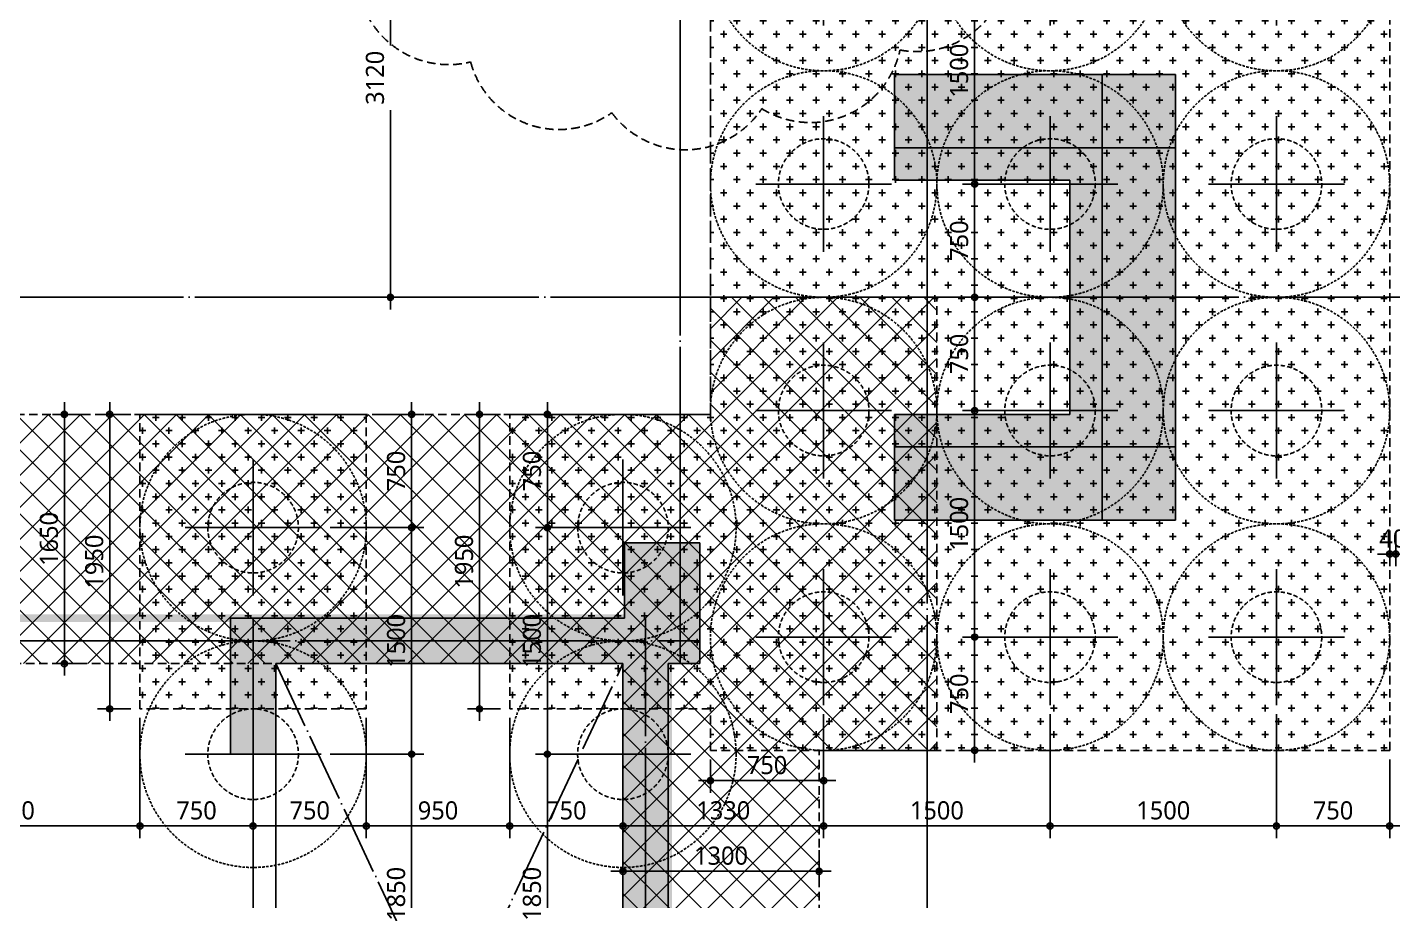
# Model space of a CAD drawing. Header units: millimetres. Extents: x 317501 to 814054, y -400799 to -14117.
# Drawn here: x 786128 to 795174, y -40872 to -35089 of the extents above; entities that cross this region are included whole.
import ezdxf
from ezdxf.xclip import XClip

# ---------------------------------------------------------------- set-up
doc = ezdxf.new("R2010")
doc.units = ezdxf.units.MM
doc.header["$LTSCALE"] = 38
doc.header["$XCLIPFRAME"] = 0
for name, pattern in [('CEN', [62, 60, -1, 0, -1]), ('HID', [2.5, 2, -0.5]), ('XS-기초$0$CEN', [62, 60, -1, 0, -1]), ('XS-기초$0$DDOT', [14, 12, -1, 0, -1]), ('XS-기초$0$HID', [2.3, 1.5, -0.8])]:
    doc.linetypes.add(name, pattern=pattern)
doc.layers.get('Defpoints').update_dxf_attribs({"color": 145})
for name, color, linetype in [('CEN', 1, 'CEN'), ('CROSS', 15, 'Continuous'), ('DIM', 7, 'Continuous'), ('XS-기초$0$252', 252, 'Continuous'), ('XS-기초$0$CEN', 1, 'XS-기초$0$CEN'), ('XS-기초$0$EL7', 7, 'Continuous'), ('XS-기초$0$OPEN', 9, 'XS-기초$0$DDOT'), ('XS-기초$0$PILE', 3, 'XS-기초$0$HID'), ('XS-기초$0$WALL', 11, 'Continuous'), ('XS-기초$0$기초꺽임', 4, 'XS-기초$0$HID'), ('XS-기초$0$기초꺽임-HAT', 5, 'Continuous'), ('XS-기초$0$보강구간', 6, 'XS-기초$0$HID'), ('철근변경선', 1, 'HID')]:
    doc.layers.add(name, color=color, linetype=linetype)
doc.layers.add('XS-기초$0$0106', color=30, linetype='XS-기초$0$HID', plot=False)
doc.layers.add('XS-기초$0$DEFPOINT', color=144, linetype='Continuous', plot=False)
doc.styles.add('맑은고딕', font='malgun.ttf')
doc.dimstyles.new('DIM_40', dxfattribs={"dimscale": 40, "dimtxt": 3, "dimasz": 1, "dimexe": 2, "dimexo": 1.5, "dimgap": 1, "dimtad": 1, "dimdec": 0, "dimzin": 0, "dimdsep": 46, "dimtxsty": '맑은고딕', "dimblk1": 'DIMDOT', "dimblk2": 'DIMDOT', "dimsah": 1, "dimcen": 0.09, "dimdle": 2, "dimclrd": 7, "dimclre": 7, "dimclrt": 6, "dimadec": 0, "dimazin": 0, "dimtfac": 1, "dimtdec": 0, "dimtix": 1, "dimtmove": 2, "dimatfit": 3, "dimldrblk": 'DIMDOT', "dimfxl": 0, "dimtolj": 1, "dimtzin": 0, "dimarcsym": 0})
pattern_1 = [(90, (441441.62, 9993.23), (-87.5, 87.5), [43.75, -131.25]), (180, (441463.5, 10015.105), (-87.5, -87.5), [43.75, -131.25])]

# ---------------------------------------------------------------- blocks, each defined once
blk = doc.blocks.new('XS-기초$0$PILE-600')
at = {"layer": 'XS-기초$0$DEFPOINT', "color": 173, "linetype": 'XS-기초$0$HID', "ltscale": 0.3}
blk.add_circle((0, 0), 750, dxfattribs=at)
at = {"layer": 'XS-기초$0$PILE', "linetype": 'Continuous'}
for p, q in [((0, -450), (0, 450)), ((-450, 0), (450, 0))]:
    blk.add_line(p, q, dxfattribs=at)
at = {"layer": 'XS-기초$0$PILE', "ltscale": 0.5}
blk.add_circle((0, 0), 300, dxfattribs=at)
blk = doc.blocks.new('XS-기초$0$A$C762E058C')
at = {"layer": 'XS-기초$0$252'}
h = blk.add_hatch(color=256, dxfattribs=at)
h.dxf.hatch_style = 1
h.paths.add_polyline_path([(68150, -15900), (68150, -15100), (67650, -15100), (67650, -15900)])
h.paths.add_polyline_path([(60300, -15900), (60300, -15100), (59800, -15100), (59800, -15900)])
h.paths.add_polyline_path([(57590, -15900), (57340, -15900), (57340, -13415), (58140, -13415), (58140, -14615), (57590, -14615)])
h.paths.add_polyline_path([(58140, -12170), (58140, -10970), (57590, -10970), (57590, -8335), (58140, -8335), (58140, -6475), (57340, -6475), (57340, -12170)])
h.paths.add_polyline_path([(64580, -14615), (63780, -14615), (63780, -13415), (64580, -13415)])
h.paths.add_polyline_path([(68050, -13615), (67800, -13615), (67800, -12080), (68050, -12080)])
h.paths.add_polyline_path([(64580, -12170), (63780, -12170), (63780, -10970), (64580, -10970)])
h.paths.add_polyline_path([(70980, -12170), (70480, -12170), (70480, -10970), (71280, -10970), (71280, -15900), (70980, -15900), (70980, -14615), (70480, -14615), (70480, -13415), (70980, -13415)])
h.paths.add_polyline_path([(60310, -13615), (60560, -13615), (60560, -12080), (60310, -12080)])
h.paths.add_polyline_path([(50800, -12170), (50800, -10970), (50000, -10970), (50000, -12170)])
h.paths.add_polyline_path([(50800, -14615), (50800, -13415), (50000, -13415), (50000, -14615)])
h.paths.add_polyline_path([(46830, -13615), (47080, -13615), (47080, -12080), (46830, -12080)])
h.paths.add_polyline_path([(52175, -6475), (52175, -8335), (49225, -8335), (49225, -6475), (49925, -6475), (49925, -7635), (50700, -7635), (51475, -7635), (51475, -6475)])
h.paths.add_polyline_path([(63405, -6475), (63405, -7635), (64180, -7635), (64955, -7635), (64955, -6475), (65655, -6475), (65655, -8335), (62705, -8335), (62705, -6475)])
h.paths.add_polyline_path([(54570, -13615), (54320, -13615), (54320, -12080), (54570, -12080)])
h.paths.add_polyline_path([(62555, -4685), (62055, -4685), (62055, -2075), (61155, -2075), (61155, -2375), (61755, -2375), (61755, -4675), (56855, -4675), (56855, -2375), (57455, -2375), (57455, -2075), (56555, -2075), (56555, -4675), (54205, -4675), (54205, -4975), (61755, -4975), (61755, -5185), (62555, -5185)])
h.paths.add_polyline_path([(59965, -2075), (59965, -2375), (58645, -2375), (58645, -2075)], flags=17)
h.paths.add_polyline_path([(67650, -5185), (68450, -5185), (68450, -4685), (67650, -4685)])
h.paths.add_polyline_path([(80600, -5275), (80600, -4475), (80100, -4475), (80100, -5275)])
h.paths.add_polyline_path([(48285, -215), (48285, -340), (48285, -465), (51055, -465), (51055, -1885), (52105, -1885), (52105, -2375), (52405, -2375), (52405, -1585), (51355, -1585), (51355, -340), (51355, 905), (52405, 905), (52405, 1695), (52105, 1695), (52105, 1205), (51055, 1205), (51055, -215)])
h.paths.add_polyline_path([(48285, 7825), (48285, 7700), (48285, 7575), (51055, 7575), (51055, 6155), (52105, 6155), (52105, 5665), (52405, 5665), (52405, 6455), (51355, 6455), (51355, 7700), (51355, 8945), (52405, 8945), (52405, 9735), (52105, 9735), (52105, 9245), (51055, 9245), (51055, 7825)])
h.paths.add_polyline_path([(51405, 14290), (51405, 14540), (50775, 14540), (50775, 14290)])
h.paths.add_polyline_path([(52105, 13685), (52105, 14485), (52405, 14485), (52405, 13685)])
h.paths.add_polyline_path([(44765, 14270), (45065, 14270), (45065, 14670), (44765, 14670)])
h.paths.add_polyline_path([(45765, 14290), (45765, 14540), (47000, 14540), (47000, 14290)])
h.paths.add_polyline_path([(44765, 21250), (45065, 21250), (45065, 20850), (44765, 20850)])
h.paths.add_polyline_path([(45765, 21230), (45765, 20980), (47000, 20980), (47000, 21230)])
h.paths.add_polyline_path([(51405, 21230), (51405, 20980), (50775, 20980), (50775, 21230)])
h.paths.add_polyline_path([(52105, 21835), (52105, 21035), (52405, 21035), (52405, 21835)])
blk = doc.blocks.new('XS-기초')
at = {"layer": 'XS-기초$0$기초꺽임-HAT'}
h = blk.add_hatch(dxfattribs=at)
h.set_pattern_fill('ANSI37', color=256, scale=1200, style=0)
h.set_pattern_definition([(45, (0, 0), (-106.06602, 106.06602), []), (135, (0, 0), (-106.06602, -106.06602), [])])
h.paths.add_polyline_path([(181365, 199725), (181365, 204075), (180065, 204075), (180065, 193625), (175165, 193625), (175165, 195925), (177665, 195925), (177665, 204075), (176365, 204075), (176365, 202225), (175965, 202225), (175965, 200725), (176365, 200725), (176365, 197225), (173515, 197225), (173515, 192325), (179490, 192325), (179490, 191545), (182490, 191545), (182490, 193045), (181715, 193045), (181715, 197825), (181965, 197825), (181965, 199725)])
at = {"layer": 'XS-기초$0$0106'}
blk.add_lwpolyline([(189041.9, 193275, 0.520567), (188857.6, 194252, 0.520567), (188330.1, 195094.7, 0.520567), (187531.8, 195687.4, 0.520567), (186572.5, 195948.5, 0.520567), (185584, 195842.2, 0.520567), (184702.1, 195383.1, 0.520567), (184048.1, 194634.3, 0.520567), (183711.8, 193698.7, 0.520567), (183739.4, 192704.8, 0.520567), (184127.2, 191789.4, 0.520567), (184821.8, 191078.1, 0.520567), (185727.8, 190668.7, 0.520567), (186720.7, 190617.5, 0.520567), (187664.1, 190931.5, 0.520567), (188428.2, 191567.6, 0.520567), (188908, 192438.3, 0.520567)], format="xyb", close=True, dxfattribs=at)
at = {"layer": 'XS-기초$0$CEN'}
for p, q in [((180215, 201625), (180215, 193115)), ((174865, 196075), (180365, 196075)), ((172515, 193475), (180365, 193475)), ((189230, 193245), (180065, 193245)), ((181500, 191825), (181500, 189965)), ((182490, 191825), (182490, 182400)), ((182490, 191825), (182490, 182400)), ((183480, 191825), (183480, 189965)), ((175750, 191610), (182490, 191610)), ((189230, 191610), (182490, 191610)), ((181015, 190450), (182490, 190450)), ((183965, 190450), (182490, 190450))]:
    blk.add_line(p, q, dxfattribs=at)
at = {"layer": 'XS-기초$0$EL7'}
blk.add_line((179465, 195925), (178275, 195925), dxfattribs=at)
at = {"layer": 'XS-기초$0$OPEN'}
for p, q in [((175165, 195925), (180065, 193625)), ((180065, 195925), (175165, 193625))]:
    blk.add_line(p, q, dxfattribs=at)
at = {"layer": 'XS-기초$0$WALL'}
for p, q in [((179465, 196225), (180365, 196225)), ((179465, 196225), (179465, 195925)), ((180365, 196225), (180365, 193615)), ((179465, 195925), (180065, 195925)), ((180065, 195925), (180065, 193625)), ((175165, 193625), (180065, 193625)), ((180865, 193615), (180365, 193615)), ((180865, 193115), (180865, 193615)), ((172515, 193325), (180065, 193325)), ((180065, 193325), (180065, 193115)), ((180065, 193115), (180865, 193115)), ((181015, 191825), (181015, 189965)), ((181015, 191825), (181715, 191825)), ((181715, 191825), (181715, 190665)), ((183965, 191825), (183265, 191825)), ((183265, 191825), (183265, 190665)), ((183965, 191825), (183965, 189965)), ((181715, 190665), (182490, 190665)), ((183265, 190665), (182490, 190665)), ((183965, 189965), (181015, 189965))]:
    blk.add_line(p, q, dxfattribs=at)
at = {"layer": 'XS-기초$0$기초꺽임'}
blk.add_lwpolyline([(181365, 199725), (181365, 204075), (180065, 204075), (180065, 193625), (175165, 193625), (175165, 195925), (177665, 195925), (177665, 204075), (176365, 204075), (176365, 202225), (175965, 202225), (175965, 200725), (176365, 200725), (176365, 197225), (173515, 197225), (173515, 192325), (179490, 192325), (179490, 191545), (182490, 191545), (182490, 193045), (181715, 193045), (181715, 197825), (181965, 197825), (181965, 199725)], close=True, dxfattribs=at)
at = {"layer": 'XS-기초$0$보강구간', "color": 7}
blk.add_lwpolyline([(181715, 195325), (179765, 195325), (179765, 196825), (181715, 196825)], close=True, dxfattribs=at)
blk.add_lwpolyline([(181715, 193045), (185490, 193045), (185490, 188545), (179490, 188545), (179490, 193045), (179765, 193045), (179765, 194375), (181715, 194375), (181715, 193045)], dxfattribs=at)
at = {"layer": 'XS-기초$0$252'}
blk.add_blockref('XS-기초$0$A$C762E058C', (118310, 198300), dxfattribs=at)
at = {"layer": 'XS-기초$0$PILE'}
for p in [(179465, 196075), (180965, 196075), (179465, 193625), (180965, 193625), (180240, 192295), (181740, 192295), (183240, 192295), (184740, 192295), (180240, 190795), (181740, 190795), (183240, 190795), (184740, 190795), (180240, 189295), (181740, 189295), (183240, 189295), (184740, 189295)]:
    blk.add_blockref('XS-기초$0$PILE-600', p, dxfattribs=at)
blk = doc.blocks.new('DIMDOT')
at = {"layer": 'DIM', "linetype": 'Continuous'}
blk.add_line((-2, 0), (2, 0), dxfattribs=at)
for radius in [0.5, 0.25]:
    blk.add_circle((0, 0), radius, dxfattribs=at)
blk = doc.blocks.new('*D627')
at = {"layer": 'Defpoints', "color": 0, "linetype": 'Continuous', "transparency": 16777216}
for p in [(789574.1, -39901.8), (789924.1, -39901.8), (789774.1, -41751.8)]:
    blk.add_point(p, dxfattribs=at)
at = {"layer": 'DIM', "color": 7, "linetype": 'Continuous', "lineweight": -2, "transparency": 16777216}
for p, q in [((789864.1, -39901.8), (789494.1, -39901.8)), ((789574.1, -41711.8), (789574.1, -39941.8)), ((789714.1, -41751.8), (789494.1, -41751.8))]:
    blk.add_line(p, q, dxfattribs=at)
at = {"layer": 'DIM', "color": 7, "linetype": 'Continuous', "lineweight": -2, "transparency": 16777216, "xscale": 40, "yscale": 40, "zscale": 40}
for p, rotation in [((789574.1, -39901.8), 90), ((789574.1, -41751.8), 270)]:
    blk.add_blockref('DIMDOT', p, dxfattribs=dict(at, rotation=rotation))
at = {"layer": 'DIM', "color": 6, "linetype": 'Continuous', "transparency": 16777216, "insert": (789471.8, -40826.8), "char_height": 120, "attachment_point": 5, "rotation": 90, "style": '맑은고딕'}
blk.add_mtext('\\A1;1850', dxfattribs=at)
blk = doc.blocks.new('*D628')
at = {"layer": 'Defpoints', "color": 0, "linetype": 'Continuous', "transparency": 16777216}
for p in [(789924.1, -38401.8), (789574.1, -39901.8), (789924.1, -39901.8)]:
    blk.add_point(p, dxfattribs=at)
at = {"layer": 'DIM', "color": 7, "linetype": 'Continuous', "lineweight": -2, "transparency": 16777216}
for p, q in [((789864.1, -38401.8), (789494.1, -38401.8)), ((789574.1, -38441.8), (789574.1, -39861.8)), ((789864.1, -39901.8), (789494.1, -39901.8))]:
    blk.add_line(p, q, dxfattribs=at)
at = {"layer": 'DIM', "color": 7, "linetype": 'Continuous', "lineweight": -2, "transparency": 16777216, "xscale": 40, "yscale": 40, "zscale": 40}
for p, rotation in [((789574.1, -38401.8), 90), ((789574.1, -39901.8), 270)]:
    blk.add_blockref('DIMDOT', p, dxfattribs=dict(at, rotation=rotation))
at = {"layer": 'DIM', "color": 6, "linetype": 'Continuous', "transparency": 16777216, "insert": (789471.8, -39151.8), "char_height": 120, "attachment_point": 5, "rotation": 90, "style": '맑은고딕'}
blk.add_mtext('\\A1;1500', dxfattribs=at)
blk = doc.blocks.new('*D629')
at = {"layer": 'Defpoints', "color": 0, "linetype": 'Continuous', "transparency": 16777216}
for p in [(789574.1, -37651.8), (789924.1, -37651.8), (789924.1, -38401.8)]:
    blk.add_point(p, dxfattribs=at)
at = {"layer": 'DIM', "color": 7, "linetype": 'Continuous', "lineweight": -2, "transparency": 16777216}
for p, q in [((789864.1, -37651.8), (789494.1, -37651.8)), ((789574.1, -38361.8), (789574.1, -37691.8)), ((789864.1, -38401.8), (789494.1, -38401.8))]:
    blk.add_line(p, q, dxfattribs=at)
at = {"layer": 'DIM', "color": 7, "linetype": 'Continuous', "lineweight": -2, "transparency": 16777216, "xscale": 40, "yscale": 40, "zscale": 40}
for p, rotation in [((789574.1, -37651.8), 90), ((789574.1, -38401.8), 270)]:
    blk.add_blockref('DIMDOT', p, dxfattribs=dict(at, rotation=rotation))
at = {"layer": 'DIM', "color": 6, "linetype": 'Continuous', "transparency": 16777216, "insert": (789472.1, -38026.8), "char_height": 120, "attachment_point": 5, "rotation": 90, "style": '맑은고딕'}
blk.add_mtext('\\A1;750', dxfattribs=at)
blk = doc.blocks.new('*D632')
at = {"layer": 'Defpoints', "color": 0, "linetype": 'Continuous', "transparency": 16777216}
for p in [(788074.1, -39901.8), (788674.1, -39901.8), (788074.1, -41751.8)]:
    blk.add_point(p, dxfattribs=at)
at = {"layer": 'DIM', "color": 7, "linetype": 'Continuous', "lineweight": -2, "transparency": 16777216}
for p, q in [((788134.1, -39901.8), (788754.1, -39901.8)), ((788674.1, -41711.8), (788674.1, -39941.8)), ((788134.1, -41751.8), (788754.1, -41751.8))]:
    blk.add_line(p, q, dxfattribs=at)
at = {"layer": 'DIM', "color": 7, "linetype": 'Continuous', "lineweight": -2, "transparency": 16777216, "xscale": 40, "yscale": 40, "zscale": 40}
for p, rotation in [((788674.1, -39901.8), 90), ((788674.1, -41751.8), 270)]:
    blk.add_blockref('DIMDOT', p, dxfattribs=dict(at, rotation=rotation))
at = {"layer": 'DIM', "color": 6, "linetype": 'Continuous', "transparency": 16777216, "insert": (788571.8, -40826.8), "char_height": 120, "attachment_point": 5, "rotation": 90, "style": '맑은고딕'}
blk.add_mtext('\\A1;1850', dxfattribs=at)
blk = doc.blocks.new('*D633')
at = {"layer": 'Defpoints', "color": 0, "linetype": 'Continuous', "transparency": 16777216}
for p in [(788074.1, -38401.8), (788074.1, -39901.8), (788674.1, -39901.8)]:
    blk.add_point(p, dxfattribs=at)
at = {"layer": 'DIM', "color": 7, "linetype": 'Continuous', "lineweight": -2, "transparency": 16777216}
for p, q in [((788134.1, -38401.8), (788754.1, -38401.8)), ((788674.1, -38441.8), (788674.1, -39861.8)), ((788134.1, -39901.8), (788754.1, -39901.8))]:
    blk.add_line(p, q, dxfattribs=at)
at = {"layer": 'DIM', "color": 7, "linetype": 'Continuous', "lineweight": -2, "transparency": 16777216, "xscale": 40, "yscale": 40, "zscale": 40}
for p, rotation in [((788674.1, -38401.8), 90), ((788674.1, -39901.8), 270)]:
    blk.add_blockref('DIMDOT', p, dxfattribs=dict(at, rotation=rotation))
at = {"layer": 'DIM', "color": 6, "linetype": 'Continuous', "transparency": 16777216, "insert": (788571.8, -39151.8), "char_height": 120, "attachment_point": 5, "rotation": 90, "style": '맑은고딕'}
blk.add_mtext('\\A1;1500', dxfattribs=at)
blk = doc.blocks.new('*D634')
at = {"layer": 'Defpoints', "color": 0, "linetype": 'Continuous', "transparency": 16777216}
for p in [(788374.1, -37651.8), (788674.1, -37651.8), (788074.1, -38401.8)]:
    blk.add_point(p, dxfattribs=at)
at = {"layer": 'DIM', "color": 7, "linetype": 'Continuous', "lineweight": -2, "transparency": 16777216}
for p, q in [((788434.1, -37651.8), (788754.1, -37651.8)), ((788674.1, -38361.8), (788674.1, -37691.8)), ((788134.1, -38401.8), (788754.1, -38401.8))]:
    blk.add_line(p, q, dxfattribs=at)
at = {"layer": 'DIM', "color": 7, "linetype": 'Continuous', "lineweight": -2, "transparency": 16777216, "xscale": 40, "yscale": 40, "zscale": 40}
for p, rotation in [((788674.1, -37651.8), 90), ((788674.1, -38401.8), 270)]:
    blk.add_blockref('DIMDOT', p, dxfattribs=dict(at, rotation=rotation))
at = {"layer": 'DIM', "color": 6, "linetype": 'Continuous', "transparency": 16777216, "insert": (788572.1, -38026.8), "char_height": 120, "attachment_point": 5, "rotation": 90, "style": '맑은고딕'}
blk.add_mtext('\\A1;750', dxfattribs=at)
blk = doc.blocks.new('*D636')
at = {"layer": 'Defpoints', "color": 0, "linetype": 'Continuous', "transparency": 16777216}
for p in [(794404.1, -39576.8), (795154.1, -39876.8), (795154.1, -40376.8)]:
    blk.add_point(p, dxfattribs=at)
at = {"layer": 'DIM', "color": 7, "linetype": 'Continuous', "lineweight": -2, "transparency": 16777216}
for p, q in [((794404.1, -39636.8), (794404.1, -40456.8)), ((795154.1, -39936.8), (795154.1, -40456.8)), ((794444.1, -40376.8), (795114.1, -40376.8))]:
    blk.add_line(p, q, dxfattribs=at)
at = {"layer": 'DIM', "color": 7, "linetype": 'Continuous', "lineweight": -2, "transparency": 16777216, "xscale": 40, "yscale": 40, "zscale": 40, "rotation": 180}
blk.add_blockref('DIMDOT', (794404.1, -40376.8), dxfattribs=at)
at = {"layer": 'DIM', "color": 7, "linetype": 'Continuous', "lineweight": -2, "transparency": 16777216, "xscale": 40, "yscale": 40, "zscale": 40}
blk.add_blockref('DIMDOT', (795154.1, -40376.8), dxfattribs=at)
at = {"layer": 'DIM', "color": 6, "linetype": 'Continuous', "transparency": 16777216, "insert": (794779.1, -40274.8), "char_height": 120, "attachment_point": 5, "style": '맑은고딕'}
blk.add_mtext('\\A1;750', dxfattribs=at)
blk = doc.blocks.new('*D637')
at = {"layer": 'Defpoints', "color": 0, "linetype": 'Continuous', "transparency": 16777216}
for p in [(792904.1, -39576.8), (794404.1, -39576.8), (792904.1, -40376.8)]:
    blk.add_point(p, dxfattribs=at)
at = {"layer": 'DIM', "color": 7, "linetype": 'Continuous', "lineweight": -2, "transparency": 16777216}
for p, q in [((792904.1, -39636.8), (792904.1, -40456.8)), ((794404.1, -39636.8), (794404.1, -40456.8)), ((794364.1, -40376.8), (792944.1, -40376.8))]:
    blk.add_line(p, q, dxfattribs=at)
at = {"layer": 'DIM', "color": 7, "linetype": 'Continuous', "lineweight": -2, "transparency": 16777216, "xscale": 40, "yscale": 40, "zscale": 40, "rotation": 180}
blk.add_blockref('DIMDOT', (792904.1, -40376.8), dxfattribs=at)
at = {"layer": 'DIM', "color": 7, "linetype": 'Continuous', "lineweight": -2, "transparency": 16777216, "xscale": 40, "yscale": 40, "zscale": 40}
blk.add_blockref('DIMDOT', (794404.1, -40376.8), dxfattribs=at)
at = {"layer": 'DIM', "color": 6, "linetype": 'Continuous', "transparency": 16777216, "insert": (793654.1, -40274.4), "char_height": 120, "attachment_point": 5, "style": '맑은고딕'}
blk.add_mtext('\\A1;1500', dxfattribs=at)
blk = doc.blocks.new('*D638')
at = {"layer": 'Defpoints', "color": 0, "linetype": 'Continuous', "transparency": 16777216}
for p in [(791404.1, -39576.8), (792904.1, -39576.8), (792904.1, -40376.8)]:
    blk.add_point(p, dxfattribs=at)
at = {"layer": 'DIM', "color": 7, "linetype": 'Continuous', "lineweight": -2, "transparency": 16777216}
for p, q in [((791404.1, -39636.8), (791404.1, -40456.8)), ((792904.1, -39636.8), (792904.1, -40456.8)), ((791444.1, -40376.8), (792864.1, -40376.8))]:
    blk.add_line(p, q, dxfattribs=at)
at = {"layer": 'DIM', "color": 7, "linetype": 'Continuous', "lineweight": -2, "transparency": 16777216, "xscale": 40, "yscale": 40, "zscale": 40, "rotation": 180}
blk.add_blockref('DIMDOT', (791404.1, -40376.8), dxfattribs=at)
at = {"layer": 'DIM', "color": 7, "linetype": 'Continuous', "lineweight": -2, "transparency": 16777216, "xscale": 40, "yscale": 40, "zscale": 40}
blk.add_blockref('DIMDOT', (792904.1, -40376.8), dxfattribs=at)
at = {"layer": 'DIM', "color": 6, "linetype": 'Continuous', "transparency": 16777216, "insert": (792154.1, -40274.4), "char_height": 120, "attachment_point": 5, "style": '맑은고딕'}
blk.add_mtext('\\A1;1500', dxfattribs=at)
blk = doc.blocks.new('*D639')
at = {"layer": 'Defpoints', "color": 0, "linetype": 'Continuous', "transparency": 16777216}
for p in [(790074.1, -39576.8), (791404.1, -39576.8), (790074.1, -40376.8)]:
    blk.add_point(p, dxfattribs=at)
at = {"layer": 'DIM', "color": 7, "linetype": 'Continuous', "lineweight": -2, "transparency": 16777216}
for p, q in [((790074.1, -39636.8), (790074.1, -40456.8)), ((791404.1, -39636.8), (791404.1, -40456.8)), ((791364.1, -40376.8), (790114.1, -40376.8))]:
    blk.add_line(p, q, dxfattribs=at)
at = {"layer": 'DIM', "color": 7, "linetype": 'Continuous', "lineweight": -2, "transparency": 16777216, "xscale": 40, "yscale": 40, "zscale": 40, "rotation": 180}
blk.add_blockref('DIMDOT', (790074.1, -40376.8), dxfattribs=at)
at = {"layer": 'DIM', "color": 7, "linetype": 'Continuous', "lineweight": -2, "transparency": 16777216, "xscale": 40, "yscale": 40, "zscale": 40}
blk.add_blockref('DIMDOT', (791404.1, -40376.8), dxfattribs=at)
at = {"layer": 'DIM', "color": 6, "linetype": 'Continuous', "transparency": 16777216, "insert": (790739.1, -40274.4), "char_height": 120, "attachment_point": 5, "style": '맑은고딕'}
blk.add_mtext('\\A1;1330', dxfattribs=at)
blk = doc.blocks.new('*D640')
at = {"layer": 'Defpoints', "color": 0, "linetype": 'Continuous', "transparency": 16777216}
for p in [(789324.1, -39601.8), (790074.1, -39576.8), (790074.1, -40376.8)]:
    blk.add_point(p, dxfattribs=at)
at = {"layer": 'DIM', "color": 7, "linetype": 'Continuous', "lineweight": -2, "transparency": 16777216}
for p, q in [((789324.1, -39661.8), (789324.1, -40456.8)), ((790074.1, -39636.8), (790074.1, -40456.8)), ((789364.1, -40376.8), (790034.1, -40376.8))]:
    blk.add_line(p, q, dxfattribs=at)
at = {"layer": 'DIM', "color": 7, "linetype": 'Continuous', "lineweight": -2, "transparency": 16777216, "xscale": 40, "yscale": 40, "zscale": 40, "rotation": 180}
blk.add_blockref('DIMDOT', (789324.1, -40376.8), dxfattribs=at)
at = {"layer": 'DIM', "color": 7, "linetype": 'Continuous', "lineweight": -2, "transparency": 16777216, "xscale": 40, "yscale": 40, "zscale": 40}
blk.add_blockref('DIMDOT', (790074.1, -40376.8), dxfattribs=at)
at = {"layer": 'DIM', "color": 6, "linetype": 'Continuous', "transparency": 16777216, "insert": (789699.1, -40274.8), "char_height": 120, "attachment_point": 5, "style": '맑은고딕'}
blk.add_mtext('\\A1;750', dxfattribs=at)
blk = doc.blocks.new('*D641')
at = {"layer": 'Defpoints', "color": 0, "linetype": 'Continuous', "transparency": 16777216}
for p in [(788374.1, -39601.8), (789324.1, -39601.8), (788374.1, -40376.8)]:
    blk.add_point(p, dxfattribs=at)
at = {"layer": 'DIM', "color": 7, "linetype": 'Continuous', "lineweight": -2, "transparency": 16777216}
for p, q in [((788374.1, -39661.8), (788374.1, -40456.8)), ((789324.1, -39661.8), (789324.1, -40456.8)), ((789284.1, -40376.8), (788414.1, -40376.8))]:
    blk.add_line(p, q, dxfattribs=at)
at = {"layer": 'DIM', "color": 7, "linetype": 'Continuous', "lineweight": -2, "transparency": 16777216, "xscale": 40, "yscale": 40, "zscale": 40, "rotation": 180}
blk.add_blockref('DIMDOT', (788374.1, -40376.8), dxfattribs=at)
at = {"layer": 'DIM', "color": 7, "linetype": 'Continuous', "lineweight": -2, "transparency": 16777216, "xscale": 40, "yscale": 40, "zscale": 40}
blk.add_blockref('DIMDOT', (789324.1, -40376.8), dxfattribs=at)
at = {"layer": 'DIM', "color": 6, "linetype": 'Continuous', "transparency": 16777216, "insert": (788849.1, -40274.8), "char_height": 120, "attachment_point": 5, "style": '맑은고딕'}
blk.add_mtext('\\A1;950', dxfattribs=at)
blk = doc.blocks.new('*D642')
at = {"layer": 'Defpoints', "color": 0, "linetype": 'Continuous', "transparency": 16777216}
for p in [(787624.1, -39601.8), (788374.1, -39601.8), (788374.1, -40376.8)]:
    blk.add_point(p, dxfattribs=at)
at = {"layer": 'DIM', "color": 7, "linetype": 'Continuous', "lineweight": -2, "transparency": 16777216}
for p, q in [((787624.1, -39661.8), (787624.1, -40456.8)), ((788374.1, -39661.8), (788374.1, -40456.8)), ((787664.1, -40376.8), (788334.1, -40376.8))]:
    blk.add_line(p, q, dxfattribs=at)
at = {"layer": 'DIM', "color": 7, "linetype": 'Continuous', "lineweight": -2, "transparency": 16777216, "xscale": 40, "yscale": 40, "zscale": 40, "rotation": 180}
blk.add_blockref('DIMDOT', (787624.1, -40376.8), dxfattribs=at)
at = {"layer": 'DIM', "color": 7, "linetype": 'Continuous', "lineweight": -2, "transparency": 16777216, "xscale": 40, "yscale": 40, "zscale": 40}
blk.add_blockref('DIMDOT', (788374.1, -40376.8), dxfattribs=at)
at = {"layer": 'DIM', "color": 6, "linetype": 'Continuous', "transparency": 16777216, "insert": (787999.1, -40274.8), "char_height": 120, "attachment_point": 5, "style": '맑은고딕'}
blk.add_mtext('\\A1;750', dxfattribs=at)
blk = doc.blocks.new('*D643')
at = {"layer": 'Defpoints', "color": 0, "linetype": 'Continuous', "transparency": 16777216}
for p in [(786874.1, -39601.8), (787624.1, -39601.8), (786874.1, -40376.8)]:
    blk.add_point(p, dxfattribs=at)
at = {"layer": 'DIM', "color": 7, "linetype": 'Continuous', "lineweight": -2, "transparency": 16777216}
for p, q in [((786874.1, -39661.8), (786874.1, -40456.8)), ((787624.1, -39661.8), (787624.1, -40456.8)), ((787584.1, -40376.8), (786914.1, -40376.8))]:
    blk.add_line(p, q, dxfattribs=at)
at = {"layer": 'DIM', "color": 7, "linetype": 'Continuous', "lineweight": -2, "transparency": 16777216, "xscale": 40, "yscale": 40, "zscale": 40, "rotation": 180}
blk.add_blockref('DIMDOT', (786874.1, -40376.8), dxfattribs=at)
at = {"layer": 'DIM', "color": 7, "linetype": 'Continuous', "lineweight": -2, "transparency": 16777216, "xscale": 40, "yscale": 40, "zscale": 40}
blk.add_blockref('DIMDOT', (787624.1, -40376.8), dxfattribs=at)
at = {"layer": 'DIM', "color": 6, "linetype": 'Continuous', "transparency": 16777216, "insert": (787249.1, -40274.8), "char_height": 120, "attachment_point": 5, "style": '맑은고딕'}
blk.add_mtext('\\A1;750', dxfattribs=at)
blk = doc.blocks.new('*D644')
at = {"layer": 'Defpoints', "color": 0, "linetype": 'Continuous', "transparency": 16777216}
for p in [(785124.1, -39601.8), (786874.1, -39601.8), (786874.1, -40376.8)]:
    blk.add_point(p, dxfattribs=at)
at = {"layer": 'DIM', "color": 7, "linetype": 'Continuous', "lineweight": -2, "transparency": 16777216}
for p, q in [((785124.1, -39661.8), (785124.1, -40456.8)), ((786874.1, -39661.8), (786874.1, -40456.8)), ((785164.1, -40376.8), (786834.1, -40376.8))]:
    blk.add_line(p, q, dxfattribs=at)
at = {"layer": 'DIM', "color": 7, "linetype": 'Continuous', "lineweight": -2, "transparency": 16777216, "xscale": 40, "yscale": 40, "zscale": 40, "rotation": 180}
blk.add_blockref('DIMDOT', (785124.1, -40376.8), dxfattribs=at)
at = {"layer": 'DIM', "color": 7, "linetype": 'Continuous', "lineweight": -2, "transparency": 16777216, "xscale": 40, "yscale": 40, "zscale": 40}
blk.add_blockref('DIMDOT', (786874.1, -40376.8), dxfattribs=at)
at = {"layer": 'DIM', "color": 6, "linetype": 'Continuous', "transparency": 16777216, "insert": (785999.1, -40274.4), "char_height": 120, "attachment_point": 5, "style": '맑은고딕'}
blk.add_mtext('\\A1;1750', dxfattribs=at)
blk = doc.blocks.new('*D645')
at = {"layer": 'Defpoints', "color": 0, "linetype": 'Continuous', "transparency": 16777216}
for p in [(791404.1, -39576.8), (790654.1, -39876.8), (790654.1, -40076.8)]:
    blk.add_point(p, dxfattribs=at)
at = {"layer": 'DIM', "color": 7, "linetype": 'Continuous', "lineweight": -2, "transparency": 16777216}
for p, q in [((791404.1, -39636.8), (791404.1, -40156.8)), ((790654.1, -39936.8), (790654.1, -40156.8)), ((791364.1, -40076.8), (790694.1, -40076.8))]:
    blk.add_line(p, q, dxfattribs=at)
at = {"layer": 'DIM', "color": 7, "linetype": 'Continuous', "lineweight": -2, "transparency": 16777216, "xscale": 40, "yscale": 40, "zscale": 40, "rotation": 180}
blk.add_blockref('DIMDOT', (790654.1, -40076.8), dxfattribs=at)
at = {"layer": 'DIM', "color": 7, "linetype": 'Continuous', "lineweight": -2, "transparency": 16777216, "xscale": 40, "yscale": 40, "zscale": 40}
blk.add_blockref('DIMDOT', (791404.1, -40076.8), dxfattribs=at)
at = {"layer": 'DIM', "color": 6, "linetype": 'Continuous', "transparency": 16777216, "insert": (791029.1, -39974.8), "char_height": 120, "attachment_point": 5, "style": '맑은고딕'}
blk.add_mtext('\\A1;750', dxfattribs=at)
blk = doc.blocks.new('*D646')
at = {"layer": 'Defpoints', "color": 0, "linetype": 'Continuous', "transparency": 16777216}
for p in [(789124.1, -37651.8), (789324.1, -37651.8), (789324.1, -39601.8)]:
    blk.add_point(p, dxfattribs=at)
at = {"layer": 'DIM', "color": 7, "linetype": 'Continuous', "lineweight": -2, "transparency": 16777216}
for p, q in [((789264.1, -37651.8), (789044.1, -37651.8)), ((789124.1, -39561.8), (789124.1, -37691.8)), ((789264.1, -39601.8), (789044.1, -39601.8))]:
    blk.add_line(p, q, dxfattribs=at)
at = {"layer": 'DIM', "color": 7, "linetype": 'Continuous', "lineweight": -2, "transparency": 16777216, "xscale": 40, "yscale": 40, "zscale": 40}
for p, rotation in [((789124.1, -37651.8), 90), ((789124.1, -39601.8), 270)]:
    blk.add_blockref('DIMDOT', p, dxfattribs=dict(at, rotation=rotation))
at = {"layer": 'DIM', "color": 6, "linetype": 'Continuous', "transparency": 16777216, "insert": (789021.8, -38626.8), "char_height": 120, "attachment_point": 5, "rotation": 90, "style": '맑은고딕'}
blk.add_mtext('\\A1;1950', dxfattribs=at)
blk = doc.blocks.new('*D647')
at = {"layer": 'Defpoints', "color": 0, "linetype": 'Continuous', "transparency": 16777216}
for p in [(786674.1, -37651.8), (786874.1, -37651.8), (786874.1, -39601.8)]:
    blk.add_point(p, dxfattribs=at)
at = {"layer": 'DIM', "color": 7, "linetype": 'Continuous', "lineweight": -2, "transparency": 16777216}
for p, q in [((786814.1, -37651.8), (786594.1, -37651.8)), ((786674.1, -39561.8), (786674.1, -37691.8)), ((786814.1, -39601.8), (786594.1, -39601.8))]:
    blk.add_line(p, q, dxfattribs=at)
at = {"layer": 'DIM', "color": 7, "linetype": 'Continuous', "lineweight": -2, "transparency": 16777216, "xscale": 40, "yscale": 40, "zscale": 40}
for p, rotation in [((786674.1, -37651.8), 90), ((786674.1, -39601.8), 270)]:
    blk.add_blockref('DIMDOT', p, dxfattribs=dict(at, rotation=rotation))
at = {"layer": 'DIM', "color": 6, "linetype": 'Continuous', "transparency": 16777216, "insert": (786571.8, -38626.8), "char_height": 120, "attachment_point": 5, "rotation": 90, "style": '맑은고딕'}
blk.add_mtext('\\A1;1950', dxfattribs=at)
blk = doc.blocks.new('*D648')
at = {"layer": 'Defpoints', "color": 0, "linetype": 'Continuous', "transparency": 16777216}
for p in [(786374.1, -37651.8), (786574.1, -37651.8), (786574.1, -39301.8)]:
    blk.add_point(p, dxfattribs=at)
at = {"layer": 'DIM', "color": 7, "linetype": 'Continuous', "lineweight": -2, "transparency": 16777216}
for p, q in [((786514.1, -37651.8), (786294.1, -37651.8)), ((786374.1, -39261.8), (786374.1, -37691.8)), ((786514.1, -39301.8), (786294.1, -39301.8))]:
    blk.add_line(p, q, dxfattribs=at)
at = {"layer": 'DIM', "color": 7, "linetype": 'Continuous', "lineweight": -2, "transparency": 16777216, "xscale": 40, "yscale": 40, "zscale": 40}
for p, rotation in [((786374.1, -37651.8), 90), ((786374.1, -39301.8), 270)]:
    blk.add_blockref('DIMDOT', p, dxfattribs=dict(at, rotation=rotation))
at = {"layer": 'DIM', "color": 6, "linetype": 'Continuous', "transparency": 16777216, "insert": (786271.8, -38476.8), "char_height": 120, "attachment_point": 5, "rotation": 90, "style": '맑은고딕'}
blk.add_mtext('\\A1;1650', dxfattribs=at)
blk = doc.blocks.new('*D651')
at = {"layer": 'Defpoints', "color": 0, "linetype": 'Continuous', "transparency": 16777216}
for p in [(790074.1, -40476.8), (791374.1, -40476.8), (790074.1, -40676.8)]:
    blk.add_point(p, dxfattribs=at)
at = {"layer": 'DIM', "color": 7, "linetype": 'Continuous', "lineweight": -2, "transparency": 16777216}
for p, q in [((790074.1, -40536.8), (790074.1, -40756.8)), ((791374.1, -40536.8), (791374.1, -40756.8)), ((791334.1, -40676.8), (790114.1, -40676.8))]:
    blk.add_line(p, q, dxfattribs=at)
at = {"layer": 'DIM', "color": 7, "linetype": 'Continuous', "lineweight": -2, "transparency": 16777216, "xscale": 40, "yscale": 40, "zscale": 40, "rotation": 180}
blk.add_blockref('DIMDOT', (790074.1, -40676.8), dxfattribs=at)
at = {"layer": 'DIM', "color": 7, "linetype": 'Continuous', "lineweight": -2, "transparency": 16777216, "xscale": 40, "yscale": 40, "zscale": 40}
blk.add_blockref('DIMDOT', (791374.1, -40676.8), dxfattribs=at)
at = {"layer": 'DIM', "color": 6, "linetype": 'Continuous', "transparency": 16777216, "insert": (790724.1, -40574.4), "char_height": 120, "attachment_point": 5, "style": '맑은고딕'}
blk.add_mtext('\\A1;1300', dxfattribs=at)
blk = doc.blocks.new('*D740')
at = {"layer": 'Defpoints', "color": 0, "linetype": 'Continuous', "transparency": 16777216}
for p in [(795944.1, -38076.8), (795194.1, -38376.8), (795944.1, -38576.8)]:
    blk.add_point(p, dxfattribs=at)
at = {"layer": 'DIM', "color": 7, "linetype": 'Continuous', "lineweight": -2, "transparency": 16777216}
for p, q in [((795944.1, -38136.8), (795944.1, -38656.8)), ((795194.1, -38436.8), (795194.1, -38656.8)), ((795234.1, -38576.8), (795904.1, -38576.8))]:
    blk.add_line(p, q, dxfattribs=at)
at = {"layer": 'DIM', "color": 7, "linetype": 'Continuous', "lineweight": -2, "transparency": 16777216, "xscale": 40, "yscale": 40, "zscale": 40, "rotation": 180}
blk.add_blockref('DIMDOT', (795194.1, -38576.8), dxfattribs=at)
at = {"layer": 'DIM', "color": 7, "linetype": 'Continuous', "lineweight": -2, "transparency": 16777216, "xscale": 40, "yscale": 40, "zscale": 40}
blk.add_blockref('DIMDOT', (795944.1, -38576.8), dxfattribs=at)
at = {"layer": 'DIM', "color": 6, "linetype": 'Continuous', "transparency": 16777216, "insert": (795569.1, -38474.8), "char_height": 120, "attachment_point": 5, "style": '맑은고딕'}
blk.add_mtext('\\A1;750', dxfattribs=at)
blk = doc.blocks.new('*D746')
at = {"layer": 'Defpoints', "color": 0, "linetype": 'Continuous', "transparency": 16777216}
for p in [(795154.1, -38376.8), (795194.1, -38376.8), (795154.1, -38576.8)]:
    blk.add_point(p, dxfattribs=at)
at = {"layer": 'DIM', "color": 7, "linetype": 'Continuous', "lineweight": -2, "transparency": 16777216}
for p, q in [((795154.1, -38436.8), (795154.1, -38656.8)), ((795194.1, -38436.8), (795194.1, -38656.8)), ((795114.1, -38576.8), (795074.1, -38576.8)), ((795194.1, -38576.8), (795154.1, -38576.8)), ((795234.1, -38576.8), (795274.1, -38576.8))]:
    blk.add_line(p, q, dxfattribs=at)
at = {"layer": 'DIM', "color": 7, "linetype": 'Continuous', "lineweight": -2, "transparency": 16777216, "xscale": 40, "yscale": 40, "zscale": 40}
blk.add_blockref('DIMDOT', (795154.1, -38576.8), dxfattribs=at)
at = {"layer": 'DIM', "color": 7, "linetype": 'Continuous', "lineweight": -2, "transparency": 16777216, "xscale": 40, "yscale": 40, "zscale": 40, "rotation": 180}
blk.add_blockref('DIMDOT', (795194.1, -38576.8), dxfattribs=at)
at = {"layer": 'DIM', "color": 6, "linetype": 'Continuous', "transparency": 16777216, "insert": (795174.1, -38474.8), "char_height": 120, "attachment_point": 5, "style": '맑은고딕'}
blk.add_mtext('\\A1;40', dxfattribs=at)
blk = doc.blocks.new('*D753')
at = {"layer": 'Defpoints', "color": 0, "linetype": 'Continuous', "transparency": 16777216}
for p in [(792604.1, -37626.8), (792404.1, -39126.8), (792604.1, -39126.8)]:
    blk.add_point(p, dxfattribs=at)
at = {"layer": 'DIM', "color": 7, "linetype": 'Continuous', "lineweight": -2, "transparency": 16777216}
for p, q in [((792544.1, -37626.8), (792324.1, -37626.8)), ((792404.1, -37666.8), (792404.1, -39086.8)), ((792544.1, -39126.8), (792324.1, -39126.8))]:
    blk.add_line(p, q, dxfattribs=at)
at = {"layer": 'DIM', "color": 7, "linetype": 'Continuous', "lineweight": -2, "transparency": 16777216, "xscale": 40, "yscale": 40, "zscale": 40}
for p, rotation in [((792404.1, -37626.8), 90), ((792404.1, -39126.8), 270)]:
    blk.add_blockref('DIMDOT', p, dxfattribs=dict(at, rotation=rotation))
at = {"layer": 'DIM', "color": 6, "linetype": 'Continuous', "transparency": 16777216, "insert": (792301.8, -38376.8), "char_height": 120, "attachment_point": 5, "rotation": 90, "style": '맑은고딕'}
blk.add_mtext('\\A1;1500', dxfattribs=at)
blk = doc.blocks.new('*D754')
at = {"layer": 'Defpoints', "color": 0, "linetype": 'Continuous', "transparency": 16777216}
for p in [(792404.1, -39126.8), (792604.1, -39126.8), (792604.1, -39876.8)]:
    blk.add_point(p, dxfattribs=at)
at = {"layer": 'DIM', "color": 7, "linetype": 'Continuous', "lineweight": -2, "transparency": 16777216}
for p, q in [((792544.1, -39126.8), (792324.1, -39126.8)), ((792404.1, -39836.8), (792404.1, -39166.8)), ((792544.1, -39876.8), (792324.1, -39876.8))]:
    blk.add_line(p, q, dxfattribs=at)
at = {"layer": 'DIM', "color": 7, "linetype": 'Continuous', "lineweight": -2, "transparency": 16777216, "xscale": 40, "yscale": 40, "zscale": 40}
for p, rotation in [((792404.1, -39126.8), 90), ((792404.1, -39876.8), 270)]:
    blk.add_blockref('DIMDOT', p, dxfattribs=dict(at, rotation=rotation))
at = {"layer": 'DIM', "color": 6, "linetype": 'Continuous', "transparency": 16777216, "insert": (792302.1, -39501.8), "char_height": 120, "attachment_point": 5, "rotation": 90, "style": '맑은고딕'}
blk.add_mtext('\\A1;750', dxfattribs=at)
blk = doc.blocks.new('*D755')
at = {"layer": 'Defpoints', "color": 0, "linetype": 'Continuous', "transparency": 16777216}
for p in [(792604.1, -36876.8), (792404.1, -37626.8), (792604.1, -37626.8)]:
    blk.add_point(p, dxfattribs=at)
at = {"layer": 'DIM', "color": 7, "linetype": 'Continuous', "lineweight": -2, "transparency": 16777216}
for p, q in [((792544.1, -36876.8), (792324.1, -36876.8)), ((792404.1, -36916.8), (792404.1, -37586.8)), ((792544.1, -37626.8), (792324.1, -37626.8))]:
    blk.add_line(p, q, dxfattribs=at)
at = {"layer": 'DIM', "color": 7, "linetype": 'Continuous', "lineweight": -2, "transparency": 16777216, "xscale": 40, "yscale": 40, "zscale": 40}
for p, rotation in [((792404.1, -36876.8), 90), ((792404.1, -37626.8), 270)]:
    blk.add_blockref('DIMDOT', p, dxfattribs=dict(at, rotation=rotation))
at = {"layer": 'DIM', "color": 6, "linetype": 'Continuous', "transparency": 16777216, "insert": (792302.1, -37251.8), "char_height": 120, "attachment_point": 5, "rotation": 90, "style": '맑은고딕'}
blk.add_mtext('\\A1;750', dxfattribs=at)
blk = doc.blocks.new('*D756')
at = {"layer": 'Defpoints', "color": 0, "linetype": 'Continuous', "transparency": 16777216}
for p in [(792404.1, -36126.8), (792604.1, -36126.8), (792604.1, -36876.8)]:
    blk.add_point(p, dxfattribs=at)
at = {"layer": 'DIM', "color": 7, "linetype": 'Continuous', "lineweight": -2, "transparency": 16777216}
for p, q in [((792544.1, -36126.8), (792324.1, -36126.8)), ((792404.1, -36836.8), (792404.1, -36166.8)), ((792544.1, -36876.8), (792324.1, -36876.8))]:
    blk.add_line(p, q, dxfattribs=at)
at = {"layer": 'DIM', "color": 7, "linetype": 'Continuous', "lineweight": -2, "transparency": 16777216, "xscale": 40, "yscale": 40, "zscale": 40}
for p, rotation in [((792404.1, -36126.8), 90), ((792404.1, -36876.8), 270)]:
    blk.add_blockref('DIMDOT', p, dxfattribs=dict(at, rotation=rotation))
at = {"layer": 'DIM', "color": 6, "linetype": 'Continuous', "transparency": 16777216, "insert": (792302.1, -36501.8), "char_height": 120, "attachment_point": 5, "rotation": 90, "style": '맑은고딕'}
blk.add_mtext('\\A1;750', dxfattribs=at)
blk = doc.blocks.new('*D757')
at = {"layer": 'Defpoints', "color": 0, "linetype": 'Continuous', "transparency": 16777216}
for p in [(792604.1, -34626.8), (792404.1, -36126.8), (792604.1, -36126.8)]:
    blk.add_point(p, dxfattribs=at)
at = {"layer": 'DIM', "color": 7, "linetype": 'Continuous', "lineweight": -2, "transparency": 16777216}
for p, q in [((792544.1, -34626.8), (792324.1, -34626.8)), ((792404.1, -34666.8), (792404.1, -36086.8)), ((792544.1, -36126.8), (792324.1, -36126.8))]:
    blk.add_line(p, q, dxfattribs=at)
at = {"layer": 'DIM', "color": 7, "linetype": 'Continuous', "lineweight": -2, "transparency": 16777216, "xscale": 40, "yscale": 40, "zscale": 40}
for p, rotation in [((792404.1, -34626.8), 90), ((792404.1, -36126.8), 270)]:
    blk.add_blockref('DIMDOT', p, dxfattribs=dict(at, rotation=rotation))
at = {"layer": 'DIM', "color": 6, "linetype": 'Continuous', "transparency": 16777216, "insert": (792301.8, -35376.8), "char_height": 120, "attachment_point": 5, "rotation": 90, "style": '맑은고딕'}
blk.add_mtext('\\A1;1500', dxfattribs=at)
blk = doc.blocks.new('*D827')
at = {"layer": 'Defpoints', "color": 0, "linetype": 'Continuous', "transparency": 16777216}
for p in [(788534.1, -33756.8), (788834.1, -33756.8), (788834.1, -36876.8)]:
    blk.add_point(p, dxfattribs=at)
at = {"layer": 'DIM', "color": 7, "linetype": 'Continuous', "lineweight": -2, "transparency": 16777216}
for p, q in [((788774.1, -33756.8), (788454.1, -33756.8)), ((788534.1, -33796.8), (788534.1, -35208.7)), ((788534.1, -36836.8), (788534.1, -35638.6)), ((788774.1, -36876.8), (788454.1, -36876.8))]:
    blk.add_line(p, q, dxfattribs=at)
at = {"layer": 'DIM', "color": 7, "linetype": 'Continuous', "lineweight": -2, "transparency": 16777216, "xscale": 40, "yscale": 40, "zscale": 40}
for p, rotation in [((788534.1, -33756.8), 90), ((788534.1, -36876.8), 270)]:
    blk.add_blockref('DIMDOT', p, dxfattribs=dict(at, rotation=rotation))
at = {"layer": 'DIM', "color": 6, "linetype": 'Continuous', "transparency": 16777216, "insert": (788431.8, -35423.6), "char_height": 120, "attachment_point": 5, "rotation": 90, "style": '맑은고딕'}
blk.add_mtext('\\A1;3120', dxfattribs=at)

msp = doc.modelspace()

# ---------------------------------------------------------------- hatches: boundary and pattern name
at = {"layer": 'CROSS'}
h = msp.add_hatch(dxfattribs=at)
h.set_pattern_fill('CROSS', color=256, scale=350, angle=90, style=0)
h.set_pattern_definition(pattern_1)
h.paths.add_polyline_path([(795154.1, -33876.8), (795154.1, -39876.8), (790654.1, -39876.8), (790654.1, -39601.8), (789324.1, -39601.8), (789324.1, -37651.8), (790654.1, -37651.8), (790654.1, -33876.8)])
h = msp.add_hatch(dxfattribs=at)
h.set_pattern_fill('CROSS', color=256, scale=350, angle=90, style=0)
h.set_pattern_definition(pattern_1)
h.paths.add_polyline_path([(788374.1, -37651.8), (788374.1, -39601.8), (786874.1, -39601.8), (786874.1, -37651.8)])

# ---------------------------------------------------------------- linework, layer by layer
at = {"layer": 'CEN'}
msp.add_line((791874.1, -36876.8), (783234.1, -36876.8), dxfattribs=at)
at = {"layer": '철근변경선', "ltscale": 2, "const_width": 50}
msp.add_lwpolyline([(790074.1, -60496.8), (790074.1, -46851.8), (790374.1, -46851.8), (790374.1, -39001.8), (783234.1, -39001.8)], dxfattribs=at)

# ---------------------------------------------------------------- block references
ref = msp.add_blockref('XS-기초', (983699.1, -219366.8), dxfattribs=dict(rotation=90))
XClip(ref).set_block_clipping_path([(158870.0000000025, 179400.0000000027), (192729.9999999939, 200465.000000001)])

# ---------------------------------------------------------------- dimensions: what is measured, and where the dimension line sits
at = {"layer": 'DIM', "linetype": 'Continuous'}
dim = msp.add_linear_dim(base=(788534.1, -33756.8), p1=(788834.1, -36876.8), p2=(788834.1, -33756.8), angle=90, dimstyle='DIM_40', override={"dimtix": 1, "dimatfit": 3}, dxfattribs=at)
dim.commit()
dim.dimension.update_dxf_attribs({"geometry": '*D827', "text_midpoint": (788431.8, -35423.6), "dimtype": 160})
for base, p1, p2, angle, picture, middle in [((792404.1, -36126.8), (792604.1, -34626.8), (792604.1, -36126.8), 270, '*D757', (792301.8, -35376.8)), ((792404.1, -36126.8), (792604.1, -36876.8), (792604.1, -36126.8), 90, '*D756', (792302.1, -36501.8)), ((792404.1, -37626.8), (792604.1, -36876.8), (792604.1, -37626.8), 270, '*D755', (792302.1, -37251.8)), ((786374.1, -37651.8), (786574.1, -39301.8), (786574.1, -37651.8), 90, '*D648', (786271.8, -38476.8)), ((786674.1, -37651.8), (786874.1, -39601.8), (786874.1, -37651.8), 90, '*D647', (786571.8, -38626.8)), ((788674.1, -37651.8), (788074.1, -38401.8), (788374.1, -37651.8), 90, '*D634', (788572.1, -38026.8)), ((789124.1, -37651.8), (789324.1, -39601.8), (789324.1, -37651.8), 90, '*D646', (789021.8, -38626.8)), ((789574.1, -37651.8), (789924.1, -38401.8), (789924.1, -37651.8), 90, '*D629', (789472.1, -38026.8)), ((792404.1, -39126.8), (792604.1, -37626.8), (792604.1, -39126.8), 270, '*D753', (792301.8, -38376.8)), ((788674.1, -39901.8), (788074.1, -38401.8), (788074.1, -39901.8), 270, '*D633', (788571.8, -39151.8)), ((789574.1, -39901.8), (789924.1, -38401.8), (789924.1, -39901.8), 270, '*D628', (789471.8, -39151.8)), ((795154.1, -38576.8), (795194.1, -38376.8), (795154.1, -38376.8), 180, '*D746', (795174.1, -38474.8)), ((792404.1, -39126.8), (792604.1, -39876.8), (792604.1, -39126.8), 90, '*D754', (792302.1, -39501.8)), ((786874.1, -40376.8), (787624.1, -39601.8), (786874.1, -39601.8), 180, '*D643', (787249.1, -40274.8)), ((788374.1, -40376.8), (789324.1, -39601.8), (788374.1, -39601.8), 180, '*D641', (788849.1, -40274.8)), ((790074.1, -40376.8), (791404.1, -39576.8), (790074.1, -39576.8), 180, '*D639', (790739.1, -40274.4)), ((790654.1, -40076.8), (791404.1, -39576.8), (790654.1, -39876.8), 180, '*D645', (791029.1, -39974.8)), ((792904.1, -40376.8), (794404.1, -39576.8), (792904.1, -39576.8), 180, '*D637', (793654.1, -40274.4)), ((788674.1, -39901.8), (788074.1, -41751.8), (788074.1, -39901.8), 90, '*D632', (788571.8, -40826.8)), ((789574.1, -39901.8), (789774.1, -41751.8), (789924.1, -39901.8), 90, '*D627', (789471.8, -40826.8)), ((790074.1, -40676.8), (791374.1, -40476.8), (790074.1, -40476.8), 180, '*D651', (790724.1, -40574.4))]:
    dim = msp.add_linear_dim(base=base, p1=p1, p2=p2, angle=angle, dimstyle='DIM_40', override={"dimtix": 1, "dimatfit": 3}, dxfattribs=at)
    dim.commit()
    dim.dimension.update_dxf_attribs({"geometry": picture, "text_midpoint": middle})
for base, p1, p2, picture, middle in [((795944.1, -38576.8), (795194.1, -38376.8), (795944.1, -38076.8), '*D740', (795569.1, -38474.8)), ((786874.1, -40376.8), (785124.1, -39601.8), (786874.1, -39601.8), '*D644', (785999.1, -40274.4)), ((788374.1, -40376.8), (787624.1, -39601.8), (788374.1, -39601.8), '*D642', (787999.1, -40274.8)), ((790074.1, -40376.8), (789324.1, -39601.8), (790074.1, -39576.8), '*D640', (789699.1, -40274.8)), ((792904.1, -40376.8), (791404.1, -39576.8), (792904.1, -39576.8), '*D638', (792154.1, -40274.4)), ((795154.1, -40376.8), (794404.1, -39576.8), (795154.1, -39876.8), '*D636', (794779.1, -40274.8))]:
    dim = msp.add_linear_dim(base=base, p1=p1, p2=p2, dimstyle='DIM_40', override={"dimtix": 1, "dimatfit": 3}, dxfattribs=at)
    dim.commit()
    dim.dimension.update_dxf_attribs({"geometry": picture, "text_midpoint": middle})

doc.saveas('drawing.dxf')
